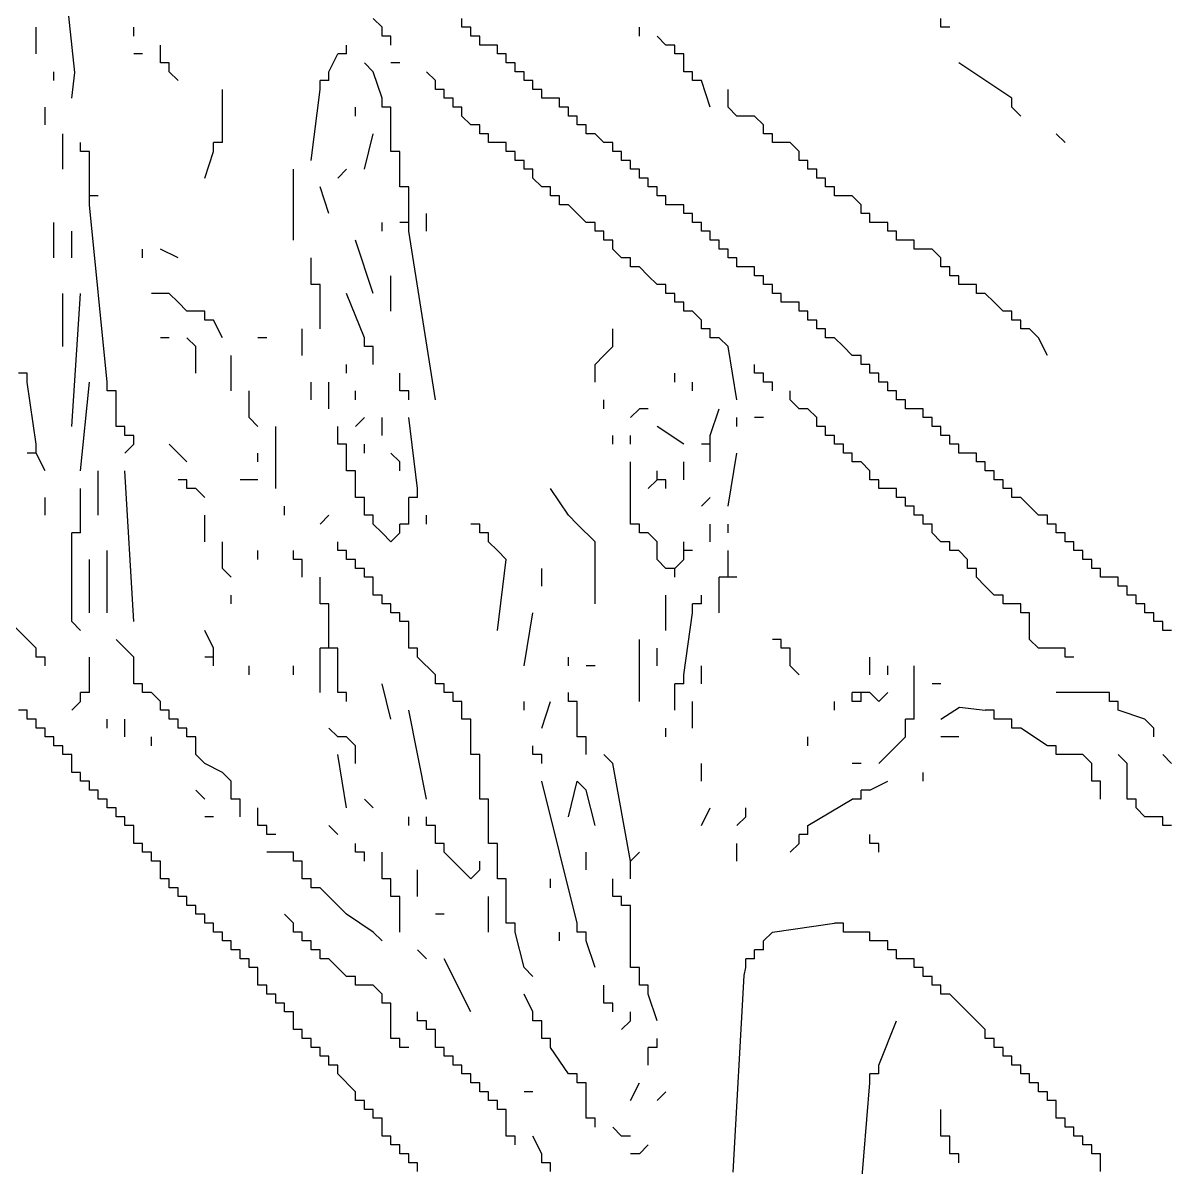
# Model space of a CAD drawing. Extents: x 0.03 to 8.61, y 0.04 to 5.34.
# Drawn here: x 1.075 to 1.978, y 2.048 to 2.95 of the extents above; entities that cross this region are included whole.
import ezdxf

# ---------------------------------------------------------------- set-up
doc = ezdxf.new("R2010")
doc.units = 0

msp = doc.modelspace()

# ---------------------------------------------------------------- linework, layer by layer
at = {"color": 7, "linetype": 'CONTINUOUS'}
for p, q in [((1.11547, 2.91138), (1.099, 3.066)), ((1.358, 2.947), (1.351, 2.954)), ((1.421, 2.947), (1.421, 2.954)), ((1.799, 2.947), (1.799, 2.954)), ((1.085, 2.926), (1.085, 2.947)), ((1.162, 2.94), (1.162, 2.947)), ((1.358, 2.94), (1.358, 2.947)), ((1.428, 2.947), (1.421, 2.947)), ((1.428, 2.94), (1.428, 2.947)), ((1.561, 2.94), (1.561, 2.947)), ((1.806, 2.947), (1.799, 2.947)), ((1.365, 2.94), (1.358, 2.94)), ((1.365, 2.933), (1.365, 2.94)), ((1.435, 2.94), (1.428, 2.94)), ((1.435, 2.933), (1.435, 2.94)), ((1.582, 2.933), (1.575, 2.94)), ((1.169, 2.926), (1.162, 2.926)), ((1.183, 2.926), (1.183, 2.933)), ((1.183, 2.919), (1.183, 2.926)), ((1.316, 2.912), (1.323, 2.926)), ((1.33, 2.926), (1.323, 2.926)), ((1.33, 2.926), (1.33, 2.933)), ((1.442, 2.933), (1.435, 2.933)), ((1.449, 2.933), (1.442, 2.933)), ((1.449, 2.926), (1.449, 2.933)), ((1.456, 2.926), (1.449, 2.926)), ((1.456, 2.919), (1.456, 2.926)), ((1.589, 2.933), (1.582, 2.933)), ((1.589, 2.926), (1.589, 2.933)), ((1.596, 2.926), (1.589, 2.926)), ((1.596, 2.919), (1.596, 2.926)), ((1.19, 2.919), (1.183, 2.919)), ((1.19, 2.912), (1.19, 2.919)), ((1.351, 2.912), (1.344, 2.919)), ((1.372, 2.919), (1.365, 2.919)), ((1.463, 2.919), (1.456, 2.919)), ((1.463, 2.912), (1.463, 2.919)), ((1.596, 2.912), (1.596, 2.919)), ((1.855, 2.891), (1.813, 2.919)), ((1.113, 2.891), (1.11547, 2.91138)), ((1.197, 2.905), (1.19, 2.912)), ((1.316, 2.905), (1.316, 2.912)), ((1.358, 2.891), (1.351, 2.912)), ((1.4, 2.905), (1.393, 2.912)), ((1.47, 2.912), (1.463, 2.912)), ((1.47, 2.905), (1.47, 2.912)), ((1.603, 2.912), (1.596, 2.912)), ((1.603, 2.905), (1.603, 2.912)), ((1.316, 2.905), (1.309, 2.905)), ((1.309, 2.898), (1.309, 2.905)), ((1.4, 2.898), (1.4, 2.905)), ((1.477, 2.905), (1.47, 2.905)), ((1.477, 2.898), (1.477, 2.905)), ((1.61, 2.905), (1.603, 2.905)), ((1.617, 2.884), (1.61, 2.905)), ((1.232, 2.863), (1.232, 2.898)), ((1.302, 2.842), (1.309, 2.898)), ((1.358, 2.884), (1.358, 2.891)), ((1.407, 2.898), (1.4, 2.898)), ((1.407, 2.891), (1.407, 2.898)), ((1.414, 2.891), (1.407, 2.891)), ((1.414, 2.884), (1.414, 2.891)), ((1.484, 2.898), (1.477, 2.898)), ((1.484, 2.891), (1.484, 2.898)), ((1.491, 2.891), (1.484, 2.891)), ((1.498, 2.891), (1.491, 2.891)), ((1.498, 2.884), (1.498, 2.891)), ((1.631, 2.884), (1.631, 2.898)), ((1.855, 2.884), (1.855, 2.891)), ((1.092, 2.87), (1.092, 2.884)), ((1.365, 2.884), (1.358, 2.884)), ((1.365, 2.877), (1.365, 2.884)), ((1.421, 2.884), (1.414, 2.884)), ((1.421, 2.877), (1.421, 2.884)), ((1.505, 2.884), (1.498, 2.884)), ((1.505, 2.877), (1.505, 2.884)), ((1.638, 2.877), (1.631, 2.884)), ((1.862, 2.877), (1.855, 2.884)), ((1.365, 2.856), (1.365, 2.877)), ((1.428, 2.87), (1.421, 2.877)), ((1.512, 2.877), (1.505, 2.877)), ((1.512, 2.87), (1.512, 2.877)), ((1.652, 2.877), (1.638, 2.877)), ((1.659, 2.87), (1.652, 2.877)), ((1.232, 2.856), (1.232, 2.863)), ((1.344, 2.835), (1.351, 2.863)), ((1.435, 2.87), (1.428, 2.87)), ((1.435, 2.863), (1.435, 2.87)), ((1.442, 2.863), (1.435, 2.863)), ((1.442, 2.856), (1.442, 2.863)), ((1.519, 2.87), (1.512, 2.87)), ((1.519, 2.863), (1.519, 2.87)), ((1.526, 2.863), (1.519, 2.863)), ((1.533, 2.856), (1.526, 2.863)), ((1.659, 2.863), (1.659, 2.87)), ((1.666, 2.863), (1.659, 2.863)), ((1.666, 2.856), (1.666, 2.863)), ((1.897, 2.856), (1.89, 2.863)), ((1.12, 2.849), (1.12, 2.856)), ((1.232, 2.856), (1.225, 2.856)), ((1.225, 2.849), (1.225, 2.856)), ((1.365, 2.849), (1.365, 2.856)), ((1.449, 2.856), (1.442, 2.856)), ((1.456, 2.856), (1.449, 2.856)), ((1.456, 2.849), (1.456, 2.856)), ((1.54, 2.856), (1.533, 2.856)), ((1.54, 2.849), (1.54, 2.856)), ((1.673, 2.856), (1.666, 2.856)), ((1.68, 2.856), (1.673, 2.856)), ((1.687, 2.849), (1.68, 2.856)), ((1.127, 2.849), (1.12, 2.849)), ((1.127, 2.842), (1.127, 2.849)), ((1.218, 2.828), (1.225, 2.849)), ((1.372, 2.849), (1.365, 2.849)), ((1.372, 2.842), (1.372, 2.849)), ((1.463, 2.849), (1.456, 2.849)), ((1.463, 2.842), (1.463, 2.849)), ((1.547, 2.849), (1.54, 2.849)), ((1.547, 2.842), (1.547, 2.849)), ((1.687, 2.842), (1.687, 2.849)), ((1.127, 2.821), (1.127, 2.842)), ((1.372, 2.828), (1.372, 2.842)), ((1.47, 2.842), (1.463, 2.842)), ((1.47, 2.835), (1.47, 2.842)), ((1.554, 2.842), (1.547, 2.842)), ((1.554, 2.835), (1.554, 2.842)), ((1.694, 2.842), (1.687, 2.842)), ((1.694, 2.835), (1.694, 2.842)), ((1.288, 2.779), (1.288, 2.835)), ((1.323, 2.828), (1.33, 2.835)), ((1.477, 2.835), (1.47, 2.835)), ((1.477, 2.828), (1.477, 2.835)), ((1.484, 2.821), (1.477, 2.828)), ((1.561, 2.835), (1.554, 2.835)), ((1.561, 2.828), (1.561, 2.835)), ((1.568, 2.828), (1.561, 2.828)), ((1.568, 2.821), (1.568, 2.828)), ((1.701, 2.835), (1.694, 2.835)), ((1.701, 2.828), (1.701, 2.835)), ((1.708, 2.828), (1.701, 2.828)), ((1.708, 2.821), (1.708, 2.828)), ((1.127, 2.814), (1.127, 2.821)), ((1.379, 2.814), (1.379, 2.821)), ((1.491, 2.821), (1.484, 2.821)), ((1.491, 2.814), (1.491, 2.821)), ((1.575, 2.821), (1.568, 2.821)), ((1.575, 2.814), (1.575, 2.821)), ((1.715, 2.821), (1.708, 2.821)), ((1.715, 2.814), (1.715, 2.821)), ((1.134, 2.814), (1.127, 2.814)), ((1.127, 2.807), (1.127, 2.814)), ((1.379, 2.8), (1.379, 2.814)), ((1.498, 2.814), (1.491, 2.814)), ((1.498, 2.807), (1.498, 2.814)), ((1.582, 2.814), (1.575, 2.814)), ((1.582, 2.807), (1.582, 2.814)), ((1.722, 2.814), (1.715, 2.814)), ((1.729, 2.814), (1.722, 2.814)), ((1.736, 2.807), (1.729, 2.814)), ((1.141, 2.667), (1.127, 2.807)), ((1.379, 2.793), (1.379, 2.8)), ((1.393, 2.786), (1.393, 2.8)), ((1.505, 2.807), (1.498, 2.807)), ((1.512, 2.8), (1.505, 2.807)), ((1.519, 2.793), (1.512, 2.8)), ((1.589, 2.807), (1.582, 2.807)), ((1.596, 2.807), (1.589, 2.807)), ((1.596, 2.8), (1.596, 2.807)), ((1.603, 2.8), (1.596, 2.8)), ((1.603, 2.793), (1.603, 2.8)), ((1.736, 2.8), (1.736, 2.807)), ((1.743, 2.8), (1.736, 2.8)), ((1.743, 2.793), (1.743, 2.8)), ((1.099, 2.765), (1.099, 2.793)), ((1.358, 2.786), (1.358, 2.793)), ((1.379, 2.793), (1.372, 2.793)), ((1.379, 2.786), (1.379, 2.793)), ((1.526, 2.793), (1.519, 2.793)), ((1.526, 2.786), (1.526, 2.793)), ((1.61, 2.793), (1.603, 2.793)), ((1.61, 2.786), (1.61, 2.793)), ((1.75, 2.793), (1.743, 2.793)), ((1.757, 2.793), (1.75, 2.793)), ((1.757, 2.786), (1.757, 2.793)), ((1.4, 2.653), (1.379, 2.786)), ((1.533, 2.786), (1.526, 2.786)), ((1.533, 2.779), (1.533, 2.786)), ((1.617, 2.786), (1.61, 2.786)), ((1.617, 2.779), (1.617, 2.786)), ((1.764, 2.786), (1.757, 2.786)), ((1.764, 2.779), (1.764, 2.786)), ((1.351, 2.737), (1.337, 2.779)), ((1.54, 2.779), (1.533, 2.779)), ((1.54, 2.772), (1.54, 2.779)), ((1.624, 2.779), (1.617, 2.779)), ((1.624, 2.772), (1.624, 2.779)), ((1.771, 2.779), (1.764, 2.779)), ((1.778, 2.779), (1.771, 2.779)), ((1.778, 2.772), (1.778, 2.779)), ((1.169, 2.765), (1.169, 2.772)), ((1.197, 2.765), (1.183, 2.772)), ((1.302, 2.751), (1.302, 2.765)), ((1.547, 2.765), (1.54, 2.772)), ((1.554, 2.765), (1.547, 2.765)), ((1.554, 2.758), (1.554, 2.765)), ((1.631, 2.772), (1.624, 2.772)), ((1.631, 2.765), (1.631, 2.772)), ((1.638, 2.765), (1.631, 2.765)), ((1.638, 2.758), (1.638, 2.765)), ((1.785, 2.772), (1.778, 2.772)), ((1.792, 2.772), (1.785, 2.772)), ((1.799, 2.765), (1.792, 2.772)), ((1.799, 2.758), (1.799, 2.765)), ((1.561, 2.758), (1.554, 2.758)), ((1.568, 2.751), (1.561, 2.758)), ((1.645, 2.758), (1.638, 2.758)), ((1.652, 2.758), (1.645, 2.758)), ((1.652, 2.751), (1.652, 2.758)), ((1.806, 2.758), (1.799, 2.758)), ((1.806, 2.751), (1.806, 2.758)), ((1.302, 2.744), (1.302, 2.751)), ((1.365, 2.723), (1.365, 2.751)), ((1.575, 2.744), (1.568, 2.751)), ((1.659, 2.751), (1.652, 2.751)), ((1.659, 2.744), (1.659, 2.751)), ((1.813, 2.751), (1.806, 2.751)), ((1.813, 2.744), (1.813, 2.751)), ((1.106, 2.695), (1.106, 2.737)), ((1.113, 2.632), (1.12, 2.737)), ((1.19, 2.737), (1.176, 2.737)), ((1.197, 2.73), (1.19, 2.737)), ((1.309, 2.744), (1.302, 2.744)), ((1.309, 2.737), (1.309, 2.744)), ((1.309, 2.709), (1.309, 2.737)), ((1.344, 2.702), (1.33, 2.737)), ((1.582, 2.744), (1.575, 2.744)), ((1.582, 2.737), (1.582, 2.744)), ((1.589, 2.737), (1.582, 2.737)), ((1.589, 2.73), (1.589, 2.737)), ((1.666, 2.744), (1.659, 2.744)), ((1.666, 2.737), (1.666, 2.744)), ((1.673, 2.737), (1.666, 2.737)), ((1.673, 2.73), (1.673, 2.737)), ((1.82, 2.744), (1.813, 2.744)), ((1.827, 2.744), (1.82, 2.744)), ((1.827, 2.737), (1.827, 2.744)), ((1.834, 2.737), (1.827, 2.737)), ((1.841, 2.73), (1.834, 2.737)), ((1.204, 2.723), (1.197, 2.73)), ((1.596, 2.73), (1.589, 2.73)), ((1.596, 2.723), (1.596, 2.73)), ((1.68, 2.73), (1.673, 2.73)), ((1.687, 2.73), (1.68, 2.73)), ((1.687, 2.723), (1.687, 2.73)), ((1.848, 2.723), (1.841, 2.73)), ((1.211, 2.723), (1.204, 2.723)), ((1.218, 2.723), (1.211, 2.723)), ((1.218, 2.716), (1.218, 2.723)), ((1.603, 2.723), (1.596, 2.723)), ((1.61, 2.716), (1.603, 2.723)), ((1.694, 2.723), (1.687, 2.723)), ((1.694, 2.716), (1.694, 2.723)), ((1.855, 2.723), (1.848, 2.723)), ((1.855, 2.716), (1.855, 2.723)), ((1.225, 2.716), (1.218, 2.716)), ((1.232, 2.702), (1.225, 2.716)), ((1.295, 2.688), (1.295, 2.709)), ((1.54, 2.695), (1.54, 2.709)), ((1.61, 2.709), (1.61, 2.716)), ((1.617, 2.709), (1.61, 2.709)), ((1.617, 2.702), (1.617, 2.709)), ((1.701, 2.716), (1.694, 2.716)), ((1.701, 2.709), (1.701, 2.716)), ((1.708, 2.709), (1.701, 2.709)), ((1.708, 2.702), (1.708, 2.709)), ((1.862, 2.716), (1.855, 2.716)), ((1.862, 2.709), (1.862, 2.716)), ((1.869, 2.709), (1.862, 2.709)), ((1.876, 2.702), (1.869, 2.709)), ((1.19, 2.702), (1.183, 2.702)), ((1.211, 2.695), (1.204, 2.702)), ((1.267, 2.702), (1.26, 2.702)), ((1.344, 2.695), (1.344, 2.702)), ((1.624, 2.702), (1.617, 2.702)), ((1.631, 2.695), (1.624, 2.702)), ((1.715, 2.702), (1.708, 2.702)), ((1.722, 2.695), (1.715, 2.702)), ((1.883, 2.688), (1.876, 2.702)), ((1.211, 2.674), (1.211, 2.695)), ((1.351, 2.695), (1.344, 2.695)), ((1.533, 2.688), (1.54, 2.695)), ((1.638, 2.653), (1.631, 2.695)), ((1.729, 2.688), (1.722, 2.695)), ((1.239, 2.66), (1.239, 2.688)), ((1.351, 2.681), (1.351, 2.688)), ((1.526, 2.681), (1.533, 2.688)), ((1.736, 2.688), (1.729, 2.688)), ((1.736, 2.681), (1.736, 2.688)), ((1.078, 2.674), (1.071, 2.674)), ((1.078, 2.667), (1.078, 2.674)), ((1.33, 2.674), (1.33, 2.681)), ((1.372, 2.667), (1.372, 2.674)), ((1.526, 2.667), (1.526, 2.681)), ((1.589, 2.667), (1.589, 2.674)), ((1.652, 2.674), (1.652, 2.681)), ((1.659, 2.674), (1.652, 2.674)), ((1.659, 2.667), (1.659, 2.674)), ((1.743, 2.681), (1.736, 2.681)), ((1.743, 2.674), (1.743, 2.681)), ((1.75, 2.674), (1.743, 2.674)), ((1.75, 2.667), (1.75, 2.674)), ((1.085, 2.618), (1.078, 2.667)), ((1.12, 2.597), (1.127, 2.667)), ((1.141, 2.66), (1.141, 2.667)), ((1.302, 2.653), (1.302, 2.667)), ((1.316, 2.646), (1.316, 2.667)), ((1.372, 2.66), (1.372, 2.667)), ((1.603, 2.66), (1.603, 2.667)), ((1.666, 2.667), (1.659, 2.667)), ((1.666, 2.66), (1.666, 2.667)), ((1.757, 2.667), (1.75, 2.667)), ((1.757, 2.66), (1.757, 2.667)), ((1.148, 2.66), (1.141, 2.66)), ((1.148, 2.653), (1.148, 2.66)), ((1.253, 2.639), (1.253, 2.66)), ((1.337, 2.653), (1.337, 2.66)), ((1.379, 2.66), (1.372, 2.66)), ((1.68, 2.653), (1.68, 2.66)), ((1.764, 2.66), (1.757, 2.66)), ((1.764, 2.653), (1.764, 2.66)), ((1.148, 2.639), (1.148, 2.653)), ((1.533, 2.646), (1.533, 2.653)), ((1.554, 2.639), (1.561, 2.646)), ((1.568, 2.646), (1.561, 2.646)), ((1.617, 2.625), (1.624, 2.646)), ((1.687, 2.646), (1.68, 2.653)), ((1.694, 2.646), (1.687, 2.646)), ((1.701, 2.639), (1.694, 2.646)), ((1.771, 2.653), (1.764, 2.653)), ((1.771, 2.646), (1.771, 2.653)), ((1.778, 2.646), (1.771, 2.646)), ((1.785, 2.646), (1.778, 2.646)), ((1.785, 2.639), (1.785, 2.646)), ((1.148, 2.632), (1.148, 2.639)), ((1.26, 2.632), (1.253, 2.639)), ((1.358, 2.625), (1.358, 2.639)), ((1.386, 2.583), (1.379, 2.639)), ((1.638, 2.632), (1.638, 2.639)), ((1.659, 2.639), (1.652, 2.639)), ((1.701, 2.632), (1.701, 2.639)), ((1.792, 2.639), (1.785, 2.639)), ((1.792, 2.632), (1.792, 2.639)), ((1.155, 2.632), (1.148, 2.632)), ((1.155, 2.625), (1.155, 2.632)), ((1.274, 2.583), (1.274, 2.632)), ((1.323, 2.625), (1.323, 2.632)), ((1.596, 2.618), (1.575, 2.632)), ((1.708, 2.632), (1.701, 2.632)), ((1.708, 2.625), (1.708, 2.632)), ((1.799, 2.632), (1.792, 2.632)), ((1.799, 2.625), (1.799, 2.632)), ((1.162, 2.625), (1.155, 2.625)), ((1.162, 2.618), (1.162, 2.625)), ((1.323, 2.618), (1.323, 2.625)), ((1.54, 2.618), (1.54, 2.625)), ((1.554, 2.618), (1.554, 2.625)), ((1.617, 2.618), (1.617, 2.625)), ((1.715, 2.625), (1.708, 2.625)), ((1.715, 2.618), (1.715, 2.625)), ((1.806, 2.625), (1.799, 2.625)), ((1.806, 2.618), (1.806, 2.625)), ((1.085, 2.611), (1.078, 2.611)), ((1.085, 2.611), (1.085, 2.618)), ((1.155, 2.611), (1.162, 2.618)), ((1.197, 2.611), (1.19, 2.618)), ((1.204, 2.604), (1.197, 2.611)), ((1.26, 2.604), (1.26, 2.611)), ((1.33, 2.618), (1.323, 2.618)), ((1.33, 2.611), (1.33, 2.618)), ((1.33, 2.604), (1.33, 2.611)), ((1.372, 2.604), (1.365, 2.611)), ((1.617, 2.618), (1.61, 2.618)), ((1.617, 2.611), (1.617, 2.618)), ((1.617, 2.604), (1.617, 2.611)), ((1.631, 2.569), (1.638, 2.611)), ((1.722, 2.618), (1.715, 2.618)), ((1.722, 2.611), (1.722, 2.618)), ((1.729, 2.611), (1.722, 2.611)), ((1.729, 2.604), (1.729, 2.611)), ((1.813, 2.618), (1.806, 2.618)), ((1.813, 2.611), (1.813, 2.618)), ((1.82, 2.611), (1.813, 2.611)), ((1.827, 2.611), (1.82, 2.611)), ((1.827, 2.604), (1.827, 2.611)), ((1.33, 2.597), (1.33, 2.604)), ((1.554, 2.562), (1.554, 2.604)), ((1.596, 2.59), (1.596, 2.604)), ((1.736, 2.604), (1.729, 2.604)), ((1.743, 2.597), (1.736, 2.604)), ((1.834, 2.604), (1.827, 2.604)), ((1.834, 2.597), (1.834, 2.604)), ((1.162, 2.478), (1.155, 2.597)), ((1.337, 2.597), (1.33, 2.597)), ((1.337, 2.59), (1.337, 2.597)), ((1.575, 2.59), (1.575, 2.597)), ((1.743, 2.59), (1.743, 2.597)), ((1.841, 2.597), (1.834, 2.597)), ((1.841, 2.59), (1.841, 2.597)), ((1.12, 2.555), (1.12, 2.583)), ((1.204, 2.59), (1.197, 2.59)), ((1.204, 2.583), (1.204, 2.59)), ((1.211, 2.583), (1.204, 2.583)), ((1.218, 2.576), (1.211, 2.583)), ((1.26, 2.59), (1.246, 2.59)), ((1.337, 2.583), (1.337, 2.59)), ((1.337, 2.576), (1.337, 2.583)), ((1.505, 2.562), (1.491, 2.583)), ((1.568, 2.583), (1.575, 2.59)), ((1.582, 2.59), (1.575, 2.59)), ((1.582, 2.583), (1.582, 2.59)), ((1.75, 2.59), (1.743, 2.59)), ((1.75, 2.583), (1.75, 2.59)), ((1.757, 2.583), (1.75, 2.583)), ((1.764, 2.583), (1.757, 2.583)), ((1.764, 2.576), (1.764, 2.583)), ((1.848, 2.59), (1.841, 2.59)), ((1.848, 2.583), (1.848, 2.59)), ((1.855, 2.583), (1.848, 2.583)), ((1.855, 2.576), (1.855, 2.583)), ((1.092, 2.562), (1.092, 2.576)), ((1.344, 2.576), (1.337, 2.576)), ((1.344, 2.569), (1.344, 2.576)), ((1.61, 2.569), (1.617, 2.576)), ((1.771, 2.576), (1.764, 2.576)), ((1.771, 2.569), (1.771, 2.576)), ((1.862, 2.576), (1.855, 2.576)), ((1.869, 2.569), (1.862, 2.576)), ((1.281, 2.562), (1.281, 2.569)), ((1.344, 2.562), (1.344, 2.569)), ((1.778, 2.569), (1.771, 2.569)), ((1.778, 2.562), (1.778, 2.569)), ((1.876, 2.562), (1.869, 2.569)), ((1.218, 2.541), (1.218, 2.562)), ((1.309, 2.555), (1.316, 2.562)), ((1.351, 2.562), (1.344, 2.562)), ((1.351, 2.555), (1.351, 2.562)), ((1.393, 2.555), (1.393, 2.562)), ((1.512, 2.555), (1.505, 2.562)), ((1.554, 2.555), (1.554, 2.562)), ((1.785, 2.562), (1.778, 2.562)), ((1.785, 2.555), (1.785, 2.562)), ((1.883, 2.562), (1.876, 2.562)), ((1.883, 2.555), (1.883, 2.562)), ((1.12, 2.548), (1.113, 2.548)), ((1.113, 2.541), (1.113, 2.548)), ((1.12, 2.548), (1.12, 2.555)), ((1.358, 2.548), (1.351, 2.555)), ((1.365, 2.541), (1.358, 2.548)), ((1.365, 2.541), (1.372, 2.548)), ((1.435, 2.555), (1.428, 2.555)), ((1.435, 2.548), (1.435, 2.555)), ((1.442, 2.548), (1.435, 2.548)), ((1.442, 2.541), (1.442, 2.548)), ((1.526, 2.541), (1.512, 2.555)), ((1.561, 2.555), (1.554, 2.555)), ((1.561, 2.548), (1.561, 2.555)), ((1.568, 2.548), (1.561, 2.548)), ((1.575, 2.541), (1.568, 2.548)), ((1.617, 2.541), (1.617, 2.555)), ((1.792, 2.555), (1.785, 2.555)), ((1.792, 2.548), (1.792, 2.555)), ((1.799, 2.541), (1.792, 2.548)), ((1.89, 2.555), (1.883, 2.555)), ((1.89, 2.548), (1.89, 2.555)), ((1.897, 2.548), (1.89, 2.548)), ((1.897, 2.541), (1.897, 2.548)), ((1.113, 2.478), (1.113, 2.541)), ((1.232, 2.52), (1.232, 2.541)), ((1.323, 2.534), (1.323, 2.541)), ((1.449, 2.534), (1.442, 2.541)), ((1.526, 2.492), (1.526, 2.541)), ((1.575, 2.527), (1.575, 2.541)), ((1.806, 2.541), (1.799, 2.541)), ((1.806, 2.534), (1.806, 2.541)), ((1.904, 2.541), (1.897, 2.541)), ((1.904, 2.534), (1.904, 2.541)), ((1.26, 2.527), (1.26, 2.534)), ((1.288, 2.527), (1.288, 2.534)), ((1.33, 2.534), (1.323, 2.534)), ((1.33, 2.527), (1.33, 2.534)), ((1.456, 2.527), (1.449, 2.534)), ((1.596, 2.527), (1.596, 2.534)), ((1.631, 2.52), (1.631, 2.534)), ((1.813, 2.534), (1.806, 2.534)), ((1.82, 2.527), (1.813, 2.534)), ((1.911, 2.534), (1.904, 2.534)), ((1.911, 2.527), (1.911, 2.534)), ((1.127, 2.485), (1.127, 2.527)), ((1.239, 2.513), (1.232, 2.52)), ((1.295, 2.527), (1.288, 2.527)), ((1.295, 2.52), (1.295, 2.527)), ((1.295, 2.513), (1.295, 2.52)), ((1.337, 2.527), (1.33, 2.527)), ((1.337, 2.52), (1.337, 2.527)), ((1.344, 2.52), (1.337, 2.52)), ((1.344, 2.513), (1.344, 2.52)), ((1.449, 2.471), (1.456, 2.527)), ((1.484, 2.506), (1.484, 2.52)), ((1.582, 2.52), (1.575, 2.527)), ((1.589, 2.52), (1.582, 2.52)), ((1.589, 2.52), (1.596, 2.527)), ((1.589, 2.513), (1.589, 2.52)), ((1.631, 2.513), (1.631, 2.52)), ((1.82, 2.52), (1.82, 2.527)), ((1.827, 2.52), (1.82, 2.52)), ((1.827, 2.513), (1.827, 2.52)), ((1.918, 2.527), (1.911, 2.527)), ((1.918, 2.52), (1.918, 2.527)), ((1.925, 2.52), (1.918, 2.52)), ((1.925, 2.513), (1.925, 2.52)), ((1.309, 2.499), (1.309, 2.513)), ((1.351, 2.513), (1.344, 2.513)), ((1.351, 2.506), (1.351, 2.513)), ((1.638, 2.513), (1.631, 2.513)), ((1.834, 2.506), (1.827, 2.513)), ((1.932, 2.513), (1.925, 2.513)), ((1.939, 2.513), (1.932, 2.513)), ((1.939, 2.506), (1.939, 2.513)), ((1.351, 2.499), (1.351, 2.506)), ((1.624, 2.485), (1.624, 2.506)), ((1.841, 2.499), (1.834, 2.506)), ((1.946, 2.506), (1.939, 2.506)), ((1.946, 2.499), (1.946, 2.506)), ((1.239, 2.492), (1.239, 2.499)), ((1.309, 2.492), (1.309, 2.499)), ((1.358, 2.499), (1.351, 2.499)), ((1.358, 2.492), (1.358, 2.499)), ((1.582, 2.471), (1.582, 2.499)), ((1.848, 2.499), (1.841, 2.499)), ((1.848, 2.492), (1.848, 2.499)), ((1.953, 2.499), (1.946, 2.499)), ((1.953, 2.492), (1.953, 2.499)), ((1.316, 2.492), (1.309, 2.492)), ((1.316, 2.485), (1.316, 2.492)), ((1.316, 2.464), (1.316, 2.485)), ((1.365, 2.492), (1.358, 2.492)), ((1.365, 2.485), (1.365, 2.492)), ((1.372, 2.485), (1.365, 2.485)), ((1.372, 2.478), (1.372, 2.485)), ((1.47, 2.443), (1.477, 2.485)), ((1.596, 2.436), (1.603, 2.485)), ((1.61, 2.492), (1.603, 2.492)), ((1.603, 2.485), (1.603, 2.492)), ((1.855, 2.492), (1.848, 2.492)), ((1.862, 2.492), (1.855, 2.492)), ((1.862, 2.485), (1.862, 2.492)), ((1.869, 2.485), (1.862, 2.485)), ((1.869, 2.478), (1.869, 2.485)), ((1.96, 2.492), (1.953, 2.492)), ((1.96, 2.485), (1.96, 2.492)), ((1.967, 2.485), (1.96, 2.485)), ((1.967, 2.478), (1.967, 2.485)), ((1.085, 2.457), (1.064, 2.478)), ((1.12, 2.471), (1.113, 2.478)), ((1.379, 2.478), (1.372, 2.478)), ((1.379, 2.471), (1.379, 2.478)), ((1.869, 2.464), (1.869, 2.478)), ((1.974, 2.478), (1.967, 2.478)), ((1.974, 2.471), (1.974, 2.478)), ((1.225, 2.457), (1.218, 2.471)), ((1.379, 2.464), (1.379, 2.471)), ((1.981, 2.471), (1.974, 2.471)), ((1.085, 2.45), (1.085, 2.457)), ((1.162, 2.45), (1.155, 2.457)), ((1.225, 2.45), (1.225, 2.457)), ((1.316, 2.457), (1.309, 2.457)), ((1.309, 2.45), (1.309, 2.457)), ((1.316, 2.457), (1.316, 2.464)), ((1.323, 2.457), (1.316, 2.457)), ((1.323, 2.45), (1.323, 2.457)), ((1.379, 2.457), (1.379, 2.464)), ((1.386, 2.457), (1.379, 2.457)), ((1.386, 2.45), (1.386, 2.457)), ((1.561, 2.415), (1.561, 2.464)), ((1.575, 2.443), (1.575, 2.457)), ((1.673, 2.464), (1.666, 2.464)), ((1.673, 2.457), (1.673, 2.464)), ((1.68, 2.457), (1.673, 2.457)), ((1.68, 2.45), (1.68, 2.457)), ((1.876, 2.457), (1.869, 2.464)), ((1.89, 2.457), (1.876, 2.457)), ((1.897, 2.457), (1.89, 2.457)), ((1.897, 2.45), (1.897, 2.457)), ((1.092, 2.45), (1.085, 2.45)), ((1.092, 2.443), (1.092, 2.45)), ((1.127, 2.429), (1.127, 2.45)), ((1.162, 2.436), (1.162, 2.45)), ((1.225, 2.45), (1.218, 2.45)), ((1.225, 2.443), (1.225, 2.45)), ((1.309, 2.422), (1.309, 2.45)), ((1.323, 2.429), (1.323, 2.45)), ((1.4, 2.436), (1.386, 2.45)), ((1.505, 2.443), (1.505, 2.45)), ((1.68, 2.443), (1.68, 2.45)), ((1.743, 2.436), (1.743, 2.45)), ((1.904, 2.45), (1.897, 2.45)), ((1.253, 2.436), (1.253, 2.443)), ((1.288, 2.436), (1.288, 2.443)), ((1.526, 2.443), (1.519, 2.443)), ((1.61, 2.429), (1.61, 2.443)), ((1.687, 2.436), (1.68, 2.443)), ((1.757, 2.436), (1.757, 2.443)), ((1.778, 2.408), (1.778, 2.443)), ((1.162, 2.429), (1.162, 2.436)), ((1.4, 2.429), (1.4, 2.436)), ((1.127, 2.422), (1.12, 2.422)), ((1.12, 2.415), (1.12, 2.422)), ((1.127, 2.422), (1.127, 2.429)), ((1.169, 2.429), (1.162, 2.429)), ((1.169, 2.422), (1.169, 2.429)), ((1.183, 2.415), (1.176, 2.422)), ((1.323, 2.422), (1.323, 2.429)), ((1.33, 2.422), (1.323, 2.422)), ((1.33, 2.415), (1.33, 2.422)), ((1.365, 2.401), (1.358, 2.429)), ((1.407, 2.429), (1.4, 2.429)), ((1.407, 2.422), (1.407, 2.429)), ((1.414, 2.422), (1.407, 2.422)), ((1.414, 2.415), (1.414, 2.422)), ((1.505, 2.415), (1.505, 2.422)), ((1.736, 2.422), (1.729, 2.422)), ((1.729, 2.415), (1.729, 2.422)), ((1.743, 2.422), (1.736, 2.422)), ((1.736, 2.415), (1.736, 2.422)), ((1.75, 2.415), (1.743, 2.422)), ((1.75, 2.415), (1.757, 2.422)), ((1.799, 2.429), (1.792, 2.429)), ((1.925, 2.422), (1.89, 2.422)), ((1.932, 2.422), (1.925, 2.422)), ((1.932, 2.415), (1.932, 2.422)), ((1.113, 2.408), (1.12, 2.415)), ((1.183, 2.408), (1.183, 2.415)), ((1.421, 2.415), (1.414, 2.415)), ((1.421, 2.408), (1.421, 2.415)), ((1.47, 2.408), (1.47, 2.415)), ((1.484, 2.394), (1.491, 2.415)), ((1.512, 2.415), (1.505, 2.415)), ((1.512, 2.408), (1.512, 2.415)), ((1.603, 2.394), (1.603, 2.415)), ((1.715, 2.408), (1.715, 2.415)), ((1.736, 2.415), (1.729, 2.415)), ((1.939, 2.415), (1.932, 2.415)), ((1.939, 2.408), (1.939, 2.415)), ((1.078, 2.408), (1.071, 2.408)), ((1.078, 2.401), (1.078, 2.408)), ((1.19, 2.408), (1.183, 2.408)), ((1.19, 2.401), (1.19, 2.408)), ((1.393, 2.338), (1.379, 2.408)), ((1.512, 2.394), (1.512, 2.408)), ((1.778, 2.401), (1.778, 2.408)), ((1.799, 2.401), (1.81362, 2.41047)), ((1.81362, 2.41047), (1.834, 2.408)), ((1.841, 2.408), (1.834, 2.408)), ((1.841, 2.401), (1.841, 2.408)), ((1.96, 2.401), (1.939, 2.408)), ((1.085, 2.401), (1.078, 2.401)), ((1.085, 2.394), (1.085, 2.401)), ((1.092, 2.394), (1.085, 2.394)), ((1.092, 2.387), (1.092, 2.394)), ((1.155, 2.387), (1.155, 2.401)), ((1.197, 2.401), (1.19, 2.401)), ((1.197, 2.394), (1.197, 2.401)), ((1.204, 2.394), (1.197, 2.394)), ((1.204, 2.387), (1.204, 2.394)), ((1.323, 2.387), (1.316, 2.394)), ((1.428, 2.394), (1.428, 2.401)), ((1.512, 2.387), (1.512, 2.394)), ((1.582, 2.387), (1.582, 2.394)), ((1.778, 2.401), (1.771, 2.401)), ((1.771, 2.394), (1.771, 2.401)), ((1.771, 2.387), (1.771, 2.394)), ((1.848, 2.401), (1.841, 2.401)), ((1.855, 2.401), (1.848, 2.401)), ((1.855, 2.394), (1.855, 2.401)), ((1.862, 2.394), (1.855, 2.394)), ((1.883, 2.38), (1.862, 2.394)), ((1.967, 2.394), (1.96, 2.401)), ((1.967, 2.387), (1.967, 2.394)), ((1.099, 2.387), (1.092, 2.387)), ((1.099, 2.38), (1.099, 2.387)), ((1.176, 2.38), (1.176, 2.387)), ((1.211, 2.387), (1.204, 2.387)), ((1.211, 2.38), (1.211, 2.387)), ((1.33, 2.387), (1.323, 2.387)), ((1.337, 2.38), (1.33, 2.387)), ((1.519, 2.387), (1.512, 2.387)), ((1.519, 2.38), (1.519, 2.387)), ((1.694, 2.38), (1.694, 2.387)), ((1.764, 2.38), (1.771, 2.387)), ((1.813, 2.387), (1.799, 2.387)), ((1.106, 2.38), (1.099, 2.38)), ((1.106, 2.373), (1.106, 2.38)), ((1.211, 2.373), (1.211, 2.38)), ((1.337, 2.366), (1.337, 2.38)), ((1.477, 2.373), (1.477, 2.38)), ((1.519, 2.373), (1.519, 2.38)), ((1.757, 2.373), (1.764, 2.38)), ((1.89, 2.38), (1.883, 2.38)), ((1.89, 2.373), (1.89, 2.38)), ((1.113, 2.373), (1.106, 2.373)), ((1.113, 2.366), (1.113, 2.373)), ((1.113, 2.359), (1.113, 2.366)), ((1.232, 2.359), (1.218, 2.366)), ((1.33, 2.331), (1.323, 2.373)), ((1.484, 2.373), (1.477, 2.373)), ((1.484, 2.366), (1.484, 2.373)), ((1.54, 2.366), (1.533, 2.373)), ((1.554, 2.289), (1.54, 2.366)), ((1.61, 2.352), (1.61, 2.366)), ((1.736, 2.366), (1.729, 2.366)), ((1.75, 2.366), (1.757, 2.373)), ((1.897, 2.373), (1.89, 2.373)), ((1.911, 2.373), (1.897, 2.373)), ((1.918, 2.366), (1.911, 2.373)), ((1.918, 2.359), (1.918, 2.366)), ((1.946, 2.366), (1.939, 2.373)), ((1.946, 2.345), (1.946, 2.366)), ((1.981, 2.366), (1.974, 2.373)), ((1.12, 2.359), (1.113, 2.359)), ((1.12, 2.352), (1.12, 2.359)), ((1.239, 2.352), (1.232, 2.359)), ((1.785, 2.352), (1.785, 2.359)), ((1.918, 2.352), (1.918, 2.359)), ((1.127, 2.352), (1.12, 2.352)), ((1.127, 2.345), (1.127, 2.352)), ((1.239, 2.345), (1.239, 2.352)), ((1.512, 2.24), (1.484, 2.352)), ((1.505, 2.324), (1.512, 2.352)), ((1.519, 2.345), (1.512, 2.352)), ((1.743, 2.345), (1.757, 2.352)), ((1.925, 2.352), (1.918, 2.352)), ((1.925, 2.345), (1.925, 2.352)), ((1.134, 2.345), (1.127, 2.345)), ((1.134, 2.338), (1.134, 2.345)), ((1.218, 2.338), (1.211, 2.345)), ((1.526, 2.317), (1.519, 2.345)), ((1.743, 2.345), (1.736, 2.345)), ((1.736, 2.338), (1.736, 2.345)), ((1.925, 2.338), (1.925, 2.345)), ((1.946, 2.338), (1.946, 2.345)), ((1.141, 2.338), (1.134, 2.338)), ((1.141, 2.331), (1.141, 2.338)), ((1.148, 2.331), (1.141, 2.331)), ((1.148, 2.324), (1.148, 2.331)), ((1.246, 2.331), (1.246, 2.338)), ((1.26, 2.324), (1.26, 2.331)), ((1.351, 2.331), (1.344, 2.338)), ((1.61, 2.317), (1.617, 2.331)), ((1.645, 2.324), (1.645, 2.331)), ((1.694, 2.317), (1.729, 2.338)), ((1.736, 2.338), (1.729, 2.338)), ((1.953, 2.338), (1.946, 2.338)), ((1.953, 2.331), (1.953, 2.338)), ((1.96, 2.324), (1.953, 2.331)), ((1.155, 2.324), (1.148, 2.324)), ((1.155, 2.317), (1.155, 2.324)), ((1.26, 2.317), (1.26, 2.324)), ((1.379, 2.317), (1.379, 2.324)), ((1.638, 2.317), (1.645, 2.324)), ((1.967, 2.324), (1.96, 2.324)), ((1.974, 2.324), (1.967, 2.324)), ((1.974, 2.317), (1.974, 2.324)), ((1.162, 2.317), (1.155, 2.317)), ((1.162, 2.31), (1.162, 2.317)), ((1.267, 2.317), (1.26, 2.317)), ((1.267, 2.31), (1.267, 2.317)), ((1.323, 2.31), (1.316, 2.317)), ((1.694, 2.31), (1.694, 2.317)), ((1.981, 2.317), (1.974, 2.317)), ((1.162, 2.303), (1.162, 2.31)), ((1.169, 2.303), (1.162, 2.303)), ((1.169, 2.296), (1.169, 2.303)), ((1.274, 2.31), (1.267, 2.31)), ((1.337, 2.296), (1.337, 2.303)), ((1.407, 2.303), (1.4, 2.303)), ((1.638, 2.289), (1.638, 2.303)), ((1.68, 2.296), (1.687, 2.303)), ((1.694, 2.31), (1.687, 2.31)), ((1.687, 2.303), (1.687, 2.31)), ((1.743, 2.303), (1.743, 2.31)), ((1.75, 2.303), (1.743, 2.303)), ((1.75, 2.296), (1.75, 2.303)), ((1.176, 2.296), (1.169, 2.296)), ((1.176, 2.289), (1.176, 2.296)), ((1.288, 2.296), (1.281, 2.296)), ((1.288, 2.289), (1.288, 2.296)), ((1.344, 2.296), (1.337, 2.296)), ((1.344, 2.289), (1.344, 2.296)), ((1.358, 2.282), (1.358, 2.296)), ((1.428, 2.275), (1.407, 2.296)), ((1.519, 2.282), (1.519, 2.296)), ((1.554, 2.289), (1.561, 2.296)), ((1.183, 2.289), (1.176, 2.289)), ((1.183, 2.282), (1.183, 2.289)), ((1.295, 2.289), (1.288, 2.289)), ((1.295, 2.282), (1.295, 2.289)), ((1.183, 2.275), (1.183, 2.282)), ((1.295, 2.275), (1.295, 2.282)), ((1.358, 2.275), (1.358, 2.282)), ((1.386, 2.261), (1.386, 2.282)), ((1.19, 2.275), (1.183, 2.275)), ((1.19, 2.268), (1.19, 2.275)), ((1.197, 2.268), (1.19, 2.268)), ((1.197, 2.261), (1.197, 2.268)), ((1.302, 2.268), (1.302, 2.275)), ((1.316, 2.261), (1.309, 2.268)), ((1.365, 2.275), (1.358, 2.275)), ((1.365, 2.268), (1.365, 2.275)), ((1.365, 2.261), (1.365, 2.268)), ((1.456, 2.268), (1.456, 2.275)), ((1.491, 2.268), (1.491, 2.275)), ((1.54, 2.268), (1.54, 2.275)), ((1.54, 2.261), (1.54, 2.268)), ((1.204, 2.261), (1.197, 2.261)), ((1.204, 2.254), (1.204, 2.261)), ((1.323, 2.254), (1.316, 2.261)), ((1.372, 2.261), (1.365, 2.261)), ((1.372, 2.254), (1.372, 2.261)), ((1.547, 2.261), (1.54, 2.261)), ((1.547, 2.254), (1.547, 2.261)), ((1.211, 2.254), (1.204, 2.254)), ((1.211, 2.247), (1.211, 2.254)), ((1.33, 2.247), (1.323, 2.254)), ((1.372, 2.233), (1.372, 2.254)), ((1.554, 2.254), (1.547, 2.254)), ((1.554, 2.247), (1.554, 2.254)), ((1.218, 2.247), (1.211, 2.247)), ((1.218, 2.24), (1.218, 2.247)), ((1.225, 2.24), (1.218, 2.24)), ((1.225, 2.233), (1.225, 2.24)), ((1.351, 2.233), (1.33, 2.247)), ((1.407, 2.247), (1.4, 2.247)), ((1.463, 2.24), (1.456, 2.24)), ((1.463, 2.233), (1.463, 2.24)), ((1.512, 2.233), (1.512, 2.24)), ((1.666, 2.233), (1.715, 2.24)), ((1.722, 2.24), (1.715, 2.24)), ((1.722, 2.233), (1.722, 2.24)), ((1.232, 2.233), (1.225, 2.233)), ((1.232, 2.226), (1.232, 2.233)), ((1.358, 2.226), (1.351, 2.233)), ((1.47, 2.205), (1.463, 2.233)), ((1.498, 2.226), (1.498, 2.233)), ((1.519, 2.233), (1.512, 2.233)), ((1.519, 2.226), (1.519, 2.233)), ((1.659, 2.226), (1.666, 2.233)), ((1.736, 2.233), (1.729, 2.233)), ((1.743, 2.233), (1.736, 2.233)), ((1.743, 2.226), (1.743, 2.233)), ((1.239, 2.226), (1.232, 2.226)), ((1.239, 2.219), (1.239, 2.226)), ((1.526, 2.205), (1.519, 2.226)), ((1.659, 2.219), (1.659, 2.226)), ((1.75, 2.226), (1.743, 2.226)), ((1.757, 2.226), (1.75, 2.226)), ((1.757, 2.219), (1.757, 2.226)), ((1.246, 2.219), (1.239, 2.219)), ((1.246, 2.212), (1.246, 2.219)), ((1.393, 2.212), (1.386, 2.219)), ((1.659, 2.219), (1.652, 2.219)), ((1.652, 2.212), (1.652, 2.219)), ((1.764, 2.219), (1.757, 2.219)), ((1.764, 2.212), (1.764, 2.219)), ((1.253, 2.212), (1.246, 2.212)), ((1.253, 2.205), (1.253, 2.212)), ((1.26, 2.205), (1.253, 2.205)), ((1.26, 2.198), (1.26, 2.205)), ((1.428, 2.17), (1.407, 2.212)), ((1.477, 2.198), (1.47, 2.205)), ((1.6436, 2.1987), (1.645, 2.205)), ((1.652, 2.212), (1.645, 2.212)), ((1.645, 2.205), (1.645, 2.212)), ((1.778, 2.212), (1.771, 2.212)), ((1.778, 2.205), (1.778, 2.212)), ((1.785, 2.205), (1.778, 2.205)), ((1.785, 2.198), (1.785, 2.205)), ((1.26, 2.191), (1.26, 2.198)), ((1.63498, 2.04362), (1.6436, 2.1987)), ((1.792, 2.198), (1.785, 2.198)), ((1.792, 2.191), (1.792, 2.198)), ((1.267, 2.191), (1.26, 2.191)), ((1.267, 2.184), (1.267, 2.191)), ((1.351, 2.191), (1.344, 2.191)), ((1.358, 2.184), (1.351, 2.191)), ((1.533, 2.184), (1.533, 2.191)), ((1.568, 2.184), (1.568, 2.191)), ((1.799, 2.184), (1.799, 2.191)), ((1.274, 2.184), (1.267, 2.184)), ((1.274, 2.177), (1.274, 2.184)), ((1.281, 2.177), (1.274, 2.177)), ((1.281, 2.17), (1.281, 2.177)), ((1.358, 2.177), (1.358, 2.184)), ((1.477, 2.17), (1.47, 2.184)), ((1.533, 2.177), (1.533, 2.184)), ((1.54, 2.177), (1.533, 2.177)), ((1.54, 2.17), (1.54, 2.177)), ((1.575, 2.163), (1.568, 2.184)), ((1.813, 2.177), (1.806, 2.184)), ((1.82, 2.17), (1.813, 2.177)), ((1.288, 2.17), (1.281, 2.17)), ((1.288, 2.163), (1.288, 2.17)), ((1.477, 2.163), (1.477, 2.17)), ((1.827, 2.163), (1.82, 2.17)), ((1.288, 2.156), (1.288, 2.163)), ((1.484, 2.163), (1.477, 2.163)), ((1.484, 2.156), (1.484, 2.163)), ((1.547, 2.156), (1.554, 2.163)), ((1.75, 2.128), (1.764, 2.163)), ((1.834, 2.156), (1.827, 2.163)), ((1.295, 2.156), (1.288, 2.156)), ((1.295, 2.149), (1.295, 2.156)), ((1.834, 2.149), (1.834, 2.156)), ((1.302, 2.149), (1.295, 2.149)), ((1.302, 2.142), (1.302, 2.149)), ((1.309, 2.142), (1.302, 2.142)), ((1.309, 2.135), (1.309, 2.142)), ((1.491, 2.142), (1.491, 2.149)), ((1.505, 2.121), (1.491, 2.142)), ((1.575, 2.142), (1.568, 2.142)), ((1.568, 2.135), (1.568, 2.142)), ((1.575, 2.142), (1.575, 2.149)), ((1.841, 2.142), (1.841, 2.149)), ((1.848, 2.135), (1.848, 2.142)), ((1.316, 2.135), (1.309, 2.135)), ((1.316, 2.128), (1.316, 2.135)), ((1.568, 2.128), (1.568, 2.135)), ((1.855, 2.135), (1.848, 2.135)), ((1.855, 2.128), (1.855, 2.135)), ((1.323, 2.128), (1.316, 2.128)), ((1.323, 2.121), (1.323, 2.128)), ((1.75, 2.121), (1.75, 2.128)), ((1.862, 2.128), (1.855, 2.128)), ((1.862, 2.121), (1.862, 2.128)), ((1.337, 2.107), (1.323, 2.121)), ((1.428, 2.114), (1.428, 2.121)), ((1.435, 2.107), (1.435, 2.114)), ((1.512, 2.121), (1.505, 2.121)), ((1.512, 2.114), (1.512, 2.121)), ((1.519, 2.114), (1.512, 2.114)), ((1.519, 2.107), (1.519, 2.114)), ((1.554, 2.1), (1.561, 2.114)), ((1.729, 1.946), (1.743, 2.114)), ((1.75, 2.121), (1.743, 2.121)), ((1.743, 2.114), (1.743, 2.121)), ((1.869, 2.121), (1.862, 2.121)), ((1.869, 2.114), (1.869, 2.121)), ((1.876, 2.114), (1.869, 2.114)), ((1.876, 2.107), (1.876, 2.114)), ((1.337, 2.1), (1.337, 2.107)), ((1.442, 2.107), (1.435, 2.107)), ((1.442, 2.1), (1.442, 2.107)), ((1.477, 2.107), (1.47, 2.107)), ((1.519, 2.093), (1.519, 2.107)), ((1.575, 2.1), (1.582, 2.107)), ((1.883, 2.107), (1.876, 2.107)), ((1.883, 2.1), (1.883, 2.107)), ((1.344, 2.1), (1.337, 2.1)), ((1.344, 2.093), (1.344, 2.1)), ((1.449, 2.1), (1.442, 2.1)), ((1.449, 2.093), (1.449, 2.1)), ((1.89, 2.1), (1.883, 2.1)), ((1.89, 2.093), (1.89, 2.1)), ((1.351, 2.093), (1.344, 2.093)), ((1.351, 2.086), (1.351, 2.093)), ((1.358, 2.086), (1.351, 2.086)), ((1.358, 2.079), (1.358, 2.086)), ((1.456, 2.093), (1.449, 2.093)), ((1.456, 2.086), (1.456, 2.093)), ((1.456, 2.079), (1.456, 2.086)), ((1.519, 2.086), (1.519, 2.093)), ((1.526, 2.086), (1.519, 2.086)), ((1.526, 2.079), (1.526, 2.086)), ((1.799, 2.079), (1.799, 2.093)), ((1.89, 2.086), (1.89, 2.093)), ((1.897, 2.079), (1.897, 2.086)), ((1.358, 2.072), (1.358, 2.079)), ((1.547, 2.072), (1.54, 2.079)), ((1.799, 2.072), (1.799, 2.079)), ((1.904, 2.072), (1.904, 2.079)), ((1.365, 2.072), (1.358, 2.072)), ((1.365, 2.065), (1.365, 2.072)), ((1.484, 2.058), (1.477, 2.072)), ((1.554, 2.072), (1.547, 2.072)), ((1.806, 2.072), (1.799, 2.072)), ((1.806, 2.065), (1.806, 2.072)), ((1.911, 2.072), (1.904, 2.072)), ((1.911, 2.065), (1.911, 2.072)), ((1.372, 2.065), (1.365, 2.065)), ((1.372, 2.058), (1.372, 2.065)), ((1.561, 2.058), (1.568, 2.065)), ((1.806, 2.058), (1.806, 2.065)), ((1.918, 2.065), (1.911, 2.065)), ((1.918, 2.058), (1.918, 2.065)), ((1.379, 2.058), (1.372, 2.058)), ((1.379, 2.051), (1.379, 2.058)), ((1.386, 2.051), (1.379, 2.051)), ((1.386, 2.044), (1.386, 2.051)), ((1.484, 2.051), (1.484, 2.058)), ((1.491, 2.051), (1.484, 2.051)), ((1.491, 2.044), (1.491, 2.051)), ((1.561, 2.058), (1.554, 2.058)), ((1.813, 2.058), (1.806, 2.058)), ((1.813, 2.051), (1.813, 2.058)), ((1.925, 2.058), (1.918, 2.058)), ((1.925, 2.051), (1.925, 2.058)), ((1.925, 2.044), (1.925, 2.051))]:
    msp.add_line(p, q, dxfattribs=at)
at = {"color": 8, "linetype": 'CONTINUOUS'}
for p, q in [((1.099, 2.905), (1.099, 2.912)), ((1.337, 2.877), (1.337, 2.884)), ((1.106, 2.835), (1.106, 2.863)), ((1.372, 2.821), (1.372, 2.828)), ((1.316, 2.8), (1.309, 2.821)), ((1.379, 2.821), (1.372, 2.821)), ((1.113, 2.765), (1.113, 2.786)), ((1.351, 2.688), (1.351, 2.695)), ((1.379, 2.653), (1.379, 2.66)), ((1.337, 2.632), (1.344, 2.639)), ((1.092, 2.597), (1.085, 2.611)), ((1.344, 2.611), (1.344, 2.618)), ((1.372, 2.597), (1.372, 2.604)), ((1.386, 2.576), (1.386, 2.583)), ((1.386, 2.576), (1.379, 2.576)), ((1.379, 2.569), (1.379, 2.576)), ((1.379, 2.562), (1.379, 2.569)), ((1.379, 2.555), (1.379, 2.562)), ((1.631, 2.548), (1.631, 2.555)), ((1.596, 2.534), (1.596, 2.541)), ((1.603, 2.534), (1.596, 2.534)), ((1.631, 2.513), (1.624, 2.513)), ((1.624, 2.506), (1.624, 2.513)), ((1.176, 2.422), (1.169, 2.422)), ((1.421, 2.401), (1.421, 2.408)), ((1.428, 2.401), (1.421, 2.401)), ((1.218, 2.366), (1.211, 2.373)), ((1.435, 2.366), (1.435, 2.373)), ((1.239, 2.338), (1.239, 2.345)), ((1.246, 2.338), (1.239, 2.338)), ((1.442, 2.331), (1.442, 2.338)), ((1.225, 2.324), (1.218, 2.324)), ((1.393, 2.317), (1.393, 2.324)), ((1.4, 2.303), (1.4, 2.31)), ((1.407, 2.296), (1.407, 2.303)), ((1.449, 2.296), (1.449, 2.303)), ((1.281, 2.296), (1.267, 2.296)), ((1.554, 2.275), (1.554, 2.289)), ((1.428, 2.275), (1.435, 2.282)), ((1.302, 2.275), (1.295, 2.275)), ((1.309, 2.268), (1.302, 2.268)), ((1.456, 2.275), (1.449, 2.275)), ((1.456, 2.247), (1.456, 2.268)), ((1.288, 2.24), (1.281, 2.247)), ((1.456, 2.24), (1.456, 2.247)), ((1.554, 2.212), (1.554, 2.247)), ((1.729, 2.233), (1.722, 2.233)), ((1.554, 2.205), (1.554, 2.212)), ((1.561, 2.205), (1.554, 2.205)), ((1.771, 2.212), (1.764, 2.212)), ((1.337, 2.198), (1.33, 2.198)), ((1.337, 2.191), (1.337, 2.198)), ((1.344, 2.191), (1.337, 2.191)), ((1.799, 2.191), (1.792, 2.191)), ((1.365, 2.177), (1.358, 2.177)), ((1.365, 2.17), (1.365, 2.177)), ((1.806, 2.184), (1.799, 2.184)), ((1.386, 2.163), (1.386, 2.17)), ((1.393, 2.163), (1.386, 2.163)), ((1.393, 2.156), (1.393, 2.163)), ((1.4, 2.156), (1.393, 2.156)), ((1.4, 2.149), (1.4, 2.156)), ((1.484, 2.149), (1.484, 2.156)), ((1.4, 2.142), (1.4, 2.149)), ((1.407, 2.142), (1.4, 2.142)), ((1.407, 2.135), (1.407, 2.142)), ((1.491, 2.149), (1.484, 2.149)), ((1.841, 2.149), (1.834, 2.149)), ((1.848, 2.142), (1.841, 2.142)), ((1.414, 2.135), (1.407, 2.135)), ((1.414, 2.128), (1.414, 2.135)), ((1.421, 2.128), (1.414, 2.128)), ((1.421, 2.121), (1.421, 2.128)), ((1.428, 2.121), (1.421, 2.121)), ((1.435, 2.114), (1.428, 2.114)), ((1.897, 2.086), (1.89, 2.086)), ((1.456, 2.072), (1.456, 2.079)), ((1.904, 2.079), (1.897, 2.079)), ((1.463, 2.072), (1.456, 2.072)), ((1.463, 2.065), (1.463, 2.072))]:
    msp.add_line(p, q, dxfattribs=at)
at = {"color": 12, "linetype": 'CONTINUOUS'}
for p, q in [((1.134, 2.562), (1.134, 2.597)), ((1.379, 2.555), (1.372, 2.555)), ((1.372, 2.548), (1.372, 2.555)), ((1.61, 2.492), (1.61, 2.499)), ((1.155, 2.457), (1.148, 2.464)), ((1.596, 2.429), (1.596, 2.436)), ((1.596, 2.429), (1.589, 2.429)), ((1.589, 2.422), (1.589, 2.429)), ((1.589, 2.408), (1.589, 2.422)), ((1.428, 2.38), (1.428, 2.394)), ((1.428, 2.373), (1.428, 2.38)), ((1.435, 2.373), (1.428, 2.373)), ((1.435, 2.345), (1.435, 2.366)), ((1.435, 2.338), (1.435, 2.345)), ((1.246, 2.324), (1.246, 2.331)), ((1.442, 2.338), (1.435, 2.338)), ((1.442, 2.31), (1.442, 2.331)), ((1.4, 2.317), (1.393, 2.317)), ((1.4, 2.31), (1.4, 2.317)), ((1.442, 2.303), (1.442, 2.31)), ((1.449, 2.303), (1.442, 2.303)), ((1.449, 2.282), (1.449, 2.296)), ((1.435, 2.282), (1.435, 2.289)), ((1.449, 2.275), (1.449, 2.282)), ((1.442, 2.233), (1.442, 2.261)), ((1.288, 2.233), (1.288, 2.24)), ((1.295, 2.233), (1.288, 2.233)), ((1.295, 2.226), (1.295, 2.233)), ((1.302, 2.226), (1.295, 2.226)), ((1.302, 2.219), (1.302, 2.226)), ((1.309, 2.219), (1.302, 2.219)), ((1.309, 2.212), (1.309, 2.219)), ((1.316, 2.212), (1.309, 2.212)), ((1.33, 2.198), (1.316, 2.212)), ((1.561, 2.198), (1.561, 2.205)), ((1.561, 2.191), (1.561, 2.198)), ((1.365, 2.156), (1.365, 2.17)), ((1.365, 2.149), (1.365, 2.156)), ((1.372, 2.149), (1.365, 2.149)), ((1.372, 2.142), (1.372, 2.149)), ((1.379, 2.142), (1.372, 2.142))]:
    msp.add_line(p, q, dxfattribs=at)
at = {"color": 3, "linetype": 'CONTINUOUS'}
for p, q in [((1.141, 2.485), (1.141, 2.534)), ((1.554, 2.163), (1.554, 2.17))]:
    msp.add_line(p, q, dxfattribs=at)
at = {"color": 5, "linetype": 'CONTINUOUS'}
msp.add_line((1.141, 2.394), (1.141, 2.401), dxfattribs=at)
at = {"color": 1, "linetype": 'CONTINUOUS'}
msp.add_line((1.568, 2.191), (1.561, 2.191), dxfattribs=at)

doc.saveas('drawing.dxf')
